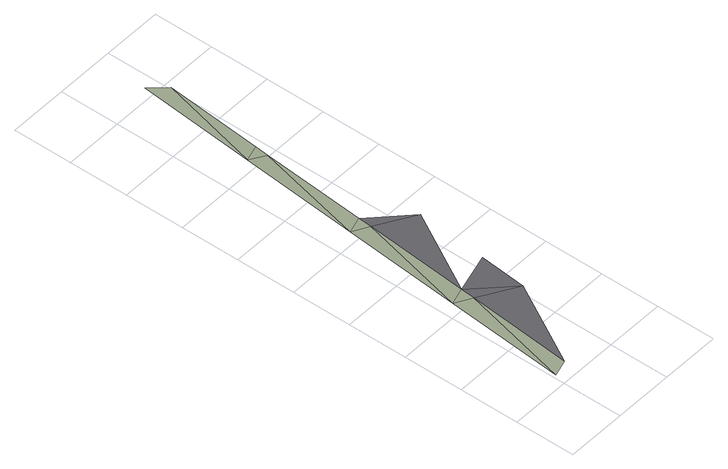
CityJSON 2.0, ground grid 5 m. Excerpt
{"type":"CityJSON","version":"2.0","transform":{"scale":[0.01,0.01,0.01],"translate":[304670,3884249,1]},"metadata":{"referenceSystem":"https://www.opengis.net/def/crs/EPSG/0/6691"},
"CityObjects":{
"road1":{"type":"Road","attributes":{"name":"3896号線","function":"4","RoadStructureAttribute.width":12.4,"RoadStructureAttribute.numberOfLanes":2},"geometry":[{"type":"MultiSurface","lod":"3","boundaries":[[[0,1,2]],[[0,3,1]],[[2,4,0]],[[5,3,0]],[[0,4,5]],[[6,3,5]],[[6,7,3]],[[4,8,5]],[[5,9,6]],[[10,7,6]],[[6,9,10]],[[11,7,10]],[[11,12,7]],[[13,12,11]],[[14,15,12]],[[12,13,14]]],"semantics":{"surfaces":[{"type":"AuxiliaryTrafficArea","function":"1100"},{"type":"TrafficArea","function":"1010"}],"values":[0,0,1,0,1,0,0,1,1,0,1,0,0,0,0,0]}}]}
},
"vertices":[
[250,1019,95],[31,99,93],[172,140,93],[121,1095,94],[561,838,96],[261,1136,95],[339,2016,95],[211,2091,94],[596,1233,96],[650,1834,96],[350,2131,95],[428,3012,94],[301,3087,94],[439,3127,95],[512,3950,98],[391,4083,98]
]}
